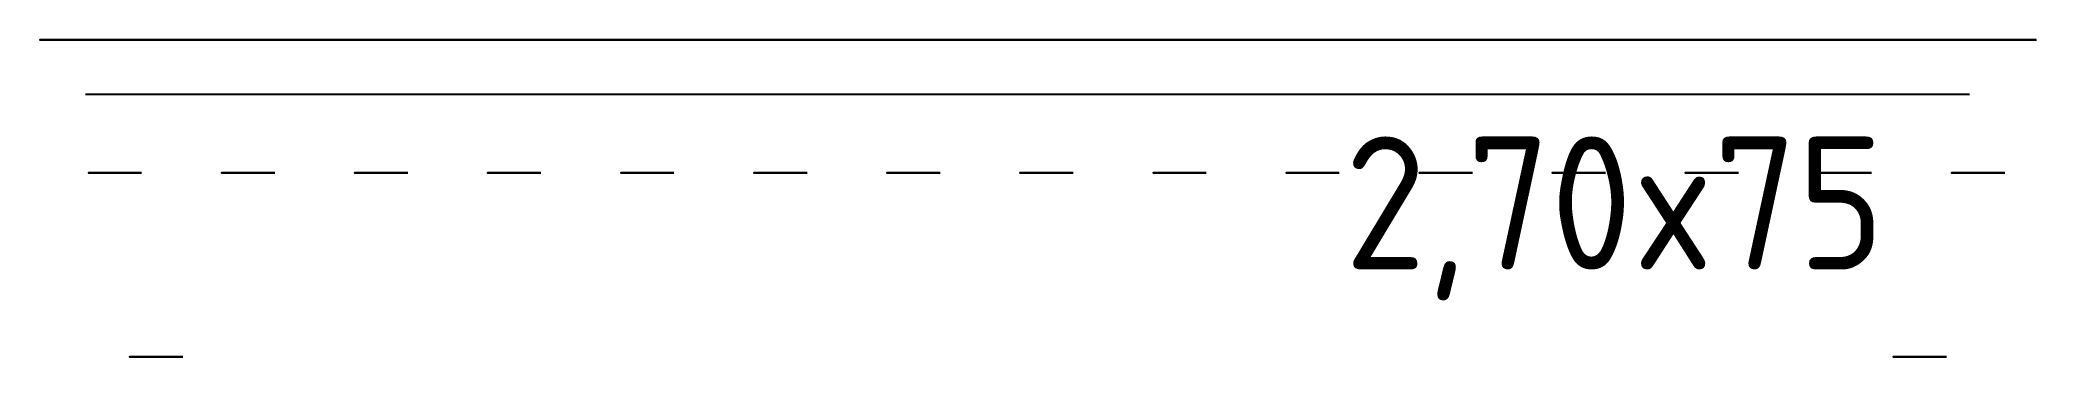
# Model space of a CAD drawing. Header units: millimetres. Extents: x 0 to 0.75, y -0.12 to 0.
import ezdxf

# ---------------------------------------------------------------- set-up
doc = ezdxf.new("R2010")
doc.units = ezdxf.units.MM
doc.layers.add('Panel AtK-60', color=40, linetype='Continuous')
doc.styles.get("Standard").update_dxf_attribs({"font": 'ISOCP.SHX', "bigfont": 'bigfont.shx'})

msp = doc.modelspace()

# ---------------------------------------------------------------- linework, layer by layer
at = {"layer": 'Panel AtK-60', "color": 0, "extrusion": (-1.83697e-16, -1, -6.12323e-17)}
msp.add_lwpolyline([(0.75, 0), (0, 0), (0, 2.7), (0.75, 2.7)], close=True, dxfattribs=at)
at = {"layer": 'Panel AtK-60', "color": 0, "extrusion": (-1.83697e-16, -1, -2.44929e-16), "elevation": 0.0204}
for points in [[(0.01709, 1.30686), (0.71709, 1.30686)], [(0.02179, 1.37976), (0.72179, 1.37976)], [(0.025, 0.29021), (0.725, 0.29021)], [(0.025, 0.6125), (0.725, 0.6125)], [(0.025, 0.9125), (0.725, 0.9125)], [(0.025, 1.2125), (0.725, 1.2125)], [(0.025, 1.8125), (0.725, 1.8125)], [(0.025, 2.1125), (0.725, 2.1125)], [(0.025, 2.4125), (0.725, 2.4125)], [(0.025, 1.5125), (0.725, 1.5125)], [(0.025, 2.33398), (0.725, 2.33398)], [(0.025, 0.35649), (0.725, 0.35649)]]:
    msp.add_lwpolyline(points, dxfattribs=at)
at = {"layer": 'Panel AtK-60', "color": 0, "extrusion": (-1.83697e-16, -1, -6.12323e-17), "elevation": 0.0204}
for points in [[(0.3125, 2.67493), (0.3125, 2.41243)], [(0.3125, 0.02507), (0.3125, 0.28757)], [(0.4375, 2.67493), (0.4375, 2.41243)], [(0.4375, 0.02507), (0.4375, 0.28757)]]:
    msp.add_lwpolyline(points, dxfattribs=at)
at = {"layer": 'Panel AtK-60', "color": 0, "extrusion": (-1.87509e-46, -1, 5.5567e-15)}
for centre in [(0.025, 1.34189), (0.02821, 2.37462), (0.075, 1.34189), (0.07821, 2.37462), (0.125, 1.34189), (0.12821, 2.37462), (0.175, 1.34189), (0.17821, 2.37462), (0.225, 1.34189), (0.22821, 2.37462), (0.275, 1.34189), (0.27821, 2.37462), (0.325, 1.34189), (0.32821, 2.37462), (0.375, 1.34189), (0.37821, 2.37462), (0.02821, 0.31861, 0.05), (0.07821, 0.31861, 0.05), (0.12821, 0.31861, 0.05), (0.17821, 0.31861, 0.05), (0.22821, 0.31861, 0.05), (0.27821, 0.31861, 0.05), (0.32821, 0.31861, 0.05), (0.37821, 0.31861, 0.05), (0.04371, 0.55, 0.11913), (0.70629, 0.55, 0.11913)]:
    msp.add_circle(centre, 0.01, dxfattribs=at)
at = {"layer": 'Panel AtK-60', "color": 0, "extrusion": (-3.67394e-16, -1, 5.5567e-15)}
for centre in [(0.425, 1.34189), (0.42821, 2.37462), (0.475, 1.34189), (0.47821, 2.37462), (0.525, 1.34189), (0.52821, 2.37462), (0.575, 1.34189), (0.57821, 2.37462), (0.625, 1.34189), (0.62821, 2.37462), (0.675, 1.34189), (0.67821, 2.37462), (0.725, 1.34189), (0.72821, 2.37462), (0.42821, 0.31861, 0.05), (0.47821, 0.31861, 0.05), (0.52821, 0.31861, 0.05), (0.57821, 0.31861, 0.05), (0.62821, 0.31861, 0.05), (0.67821, 0.31861, 0.05), (0.72821, 0.31861, 0.05)]:
    msp.add_circle(centre, 0.01, dxfattribs=at)
at = {"layer": 'Panel AtK-60', "color": 0, "extrusion": (1.99906e-46, -1, -5.9241e-15)}
for centre in [(0.04371, 2.15, 0.11913), (0.70629, 2.15, 0.11913)]:
    msp.add_circle(centre, 0.01, dxfattribs=at)

# ---------------------------------------------------------------- texts
at = {"layer": 'Panel AtK-60', "color": 0}
msp.add_text('2,70x75', height=0.049993, dxfattribs=at).set_placement((0.49018, -0.08631, 2.70006))
at = {"layer": 'Panel AtK-60', "color": 0, "extrusion": (-1.83697e-16, -1, -6.12323e-17)}
msp.add_text('2,70x75', height=0.099986, dxfattribs=at).set_placement((0.20791, 0.36958, 0.12041))

doc.saveas('drawing.dxf')
